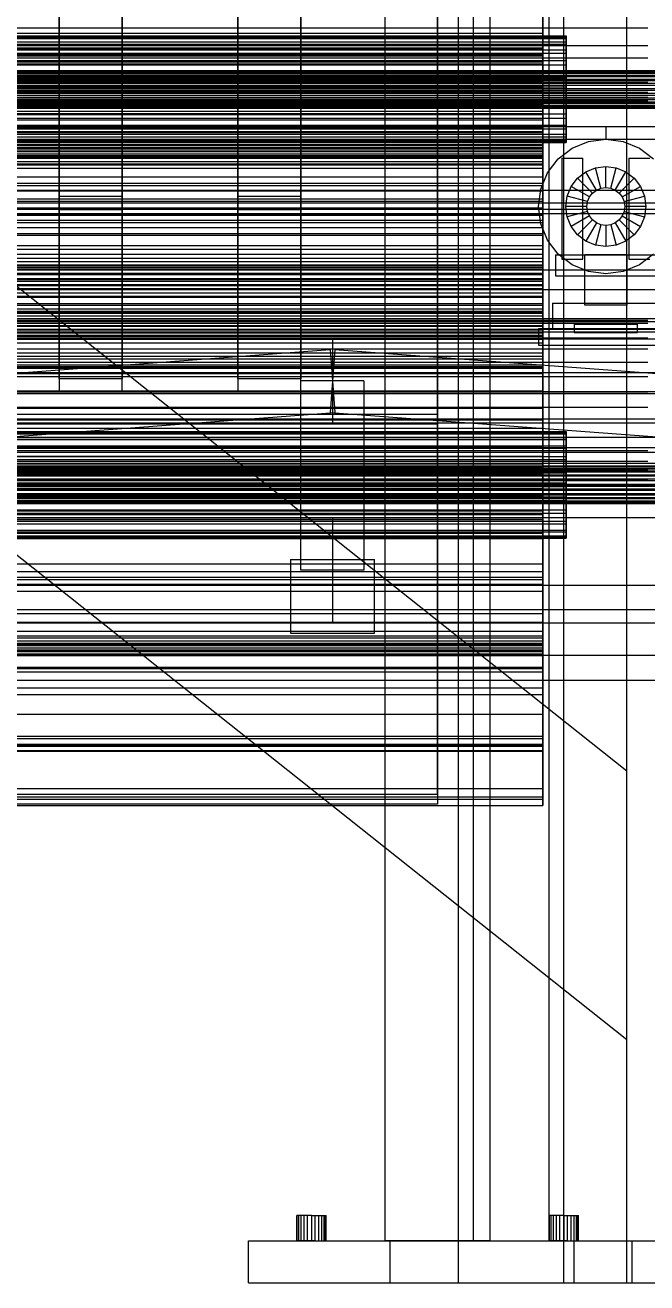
# Model space of a CAD drawing. Header units: millimetres. Extents: x -1970 to 34302, y -80068 to 6837.
# Drawn here: x 54 to 349, y -36000 to -35402 of the extents above; entities that cross this region are included whole.
import ezdxf

# ---------------------------------------------------------------- set-up
doc = ezdxf.new("R2010")
doc.units = ezdxf.units.MM
for name, color, linetype, lineweight in [('COTAS_O', 1, 'Continuous', 0), ('COTAS_P', 1, 'Continuous', 0), ('frontal_briquetadora', 7, 'Continuous', 0), ('frontal_C01', 7, 'Continuous', 0), ('frontal_C02', 7, 'Continuous', 0), ('frontal_C05', 7, 'Continuous', 0), ('frontal_dos-mix', 7, 'Continuous', 0), ('frontal_tolva_provisional', 7, 'Continuous', 0)]:
    doc.layers.add(name, color=color, linetype=linetype, lineweight=lineweight)
doc.dimstyles.new('R19_100', dxfattribs={"dimtxt": 250, "dimasz": 150, "dimexe": 150, "dimexo": 80, "dimgap": 100, "dimtad": 1, "dimtih": 1, "dimtoh": 1, "dimdsep": 46, "dimcen": 0.09, "dimadec": 0, "dimazin": 0, "dimtfac": 1, "dimtdec": 4, "dimtofl": 0, "dimtmove": 0, "dimatfit": 3, "dimfxl": 1, "dimtolj": 1, "dimtzin": 0, "dimarcsym": 0})

# ---------------------------------------------------------------- blocks, each defined once
blk = doc.blocks.new('*D41')
at = {"layer": 'COTAS_O', "color": 0, "lineweight": -2, "transparency": 16777216}
for p, q in [((-1480, -35920), (-1480, -35150)), ((490, -35920), (490, -35150)), ((-1330, -35300), (340, -35300))]:
    blk.add_line(p, q, dxfattribs=at)
at = {"layer": 'COTAS_O', "color": 0, "transparency": 16777216}
for points in [[(-1330, -35275), (-1330, -35325), (-1480, -35300)], [(340, -35275), (340, -35325), (490, -35300)]]:
    blk.add_solid(points, dxfattribs=at)
at = {"layer": 'Defpoints', "color": 0, "transparency": 16777216}
for p in [(490, -35300), (-1480, -36000), (490, -36000)]:
    blk.add_point(p, dxfattribs=at)
blk = doc.blocks.new('*D43')
at = {"layer": 'COTAS_P', "color": 0, "lineweight": -2, "transparency": 16777216}
for p, q in [((-804, -35920), (-804, -35150)), ((804, -35920), (804, -35150)), ((-654, -35300), (654, -35300))]:
    blk.add_line(p, q, dxfattribs=at)
at = {"layer": 'COTAS_P', "color": 0, "transparency": 16777216}
for points in [[(-654, -35275), (-654, -35325), (-804, -35300)], [(654, -35275), (654, -35325), (804, -35300)]]:
    blk.add_solid(points, dxfattribs=at)
at = {"layer": 'Defpoints', "color": 0, "transparency": 16777216}
for p in [(804, -35300), (-804, -36000), (804, -36000)]:
    blk.add_point(p, dxfattribs=at)

msp = doc.modelspace()

# ---------------------------------------------------------------- linework, layer by layer
at = {"layer": 'frontal_briquetadora'}
for p, q in [((-674.804, -34950), (340, -35756.525)), ((340, -35980), (340, -34950)), ((-720.639, -35041.307), (340, -35884.261)), ((340, -35884.261), (340, -35756.525)), ((315, -36000), (315, -35980)), ((315, -35980), (515, -35980)), ((340, -35980), (490, -35980)), ((315, -36000), (515, -36000))]:
    msp.add_line(p, q, dxfattribs=at)
at = {"layer": 'frontal_C01'}
for p, q in [((250, -35586.788), (250, -32681.31)), ((250, -32686.07), (250, -35591.549)), ((155, -35483.3), (155, -35060.061)), ((185, -35060.061), (185, -35483.3)), ((155, -35066.148), (155, -35489.388)), ((185, -35489.388), (185, -35066.148)), ((70, -35483.3), (70, -35086.74)), ((100, -35086.74), (100, -35483.3)), ((70, -35092.828), (70, -35489.388)), ((100, -35489.388), (100, -35092.828)), ((155, -35570.047), (155, -35156.995)), ((185, -35156.995), (185, -35570.047)), ((155, -35163.083), (155, -35576.135)), ((185, -35576.135), (185, -35163.083)), ((70, -35570.047), (70, -35173.024)), ((100, -35173.024), (100, -35570.047)), ((70, -35179.112), (70, -35576.135)), ((100, -35576.135), (100, -35179.112)), ((300, -35405.696), (300, -35374.479)), ((300, -35394.304), (300, -35425.521)), ((350, -35403.166), (-350, -35403.166)), ((-311.15, -35406.876), (311.15, -35406.876)), ((-311.15, -35407.429), (311.15, -35407.429)), ((-311.15, -35408.053), (311.15, -35408.053)), ((-311.15, -35409.672), (311.15, -35409.672)), ((300, -35405.696), (-300, -35405.696)), ((300, -35436.525), (300, -35405.696)), ((311.15, -35407.429), (311.15, -35406.876)), ((311.15, -35406.876), (311.15, -35408.053)), ((311.15, -35409.672), (311.15, -35407.429)), ((311.15, -35408.053), (311.15, -35410.878)), ((311.15, -35413.455), (311.15, -35409.672)), ((350, -35411.566), (-350, -35411.566)), ((-311.15, -35410.878), (311.15, -35410.878)), ((-311.15, -35413.455), (311.15, -35413.455)), ((-311.15, -35415.16), (311.15, -35415.16)), ((311.15, -35410.878), (311.15, -35415.16)), ((311.15, -35418.518), (311.15, -35413.455)), ((311.15, -35415.16), (311.15, -35420.606)), ((350, -35417.417), (-350, -35417.417)), ((-311.15, -35418.518), (311.15, -35418.518)), ((-311.15, -35420.606), (311.15, -35420.606)), ((300, -35420.636), (-300, -35420.636)), ((300, -35431.27), (300, -35420.636)), ((300, -35430.407), (300, -35420.636)), ((311.15, -35424.516), (311.15, -35418.518)), ((311.15, -35420.606), (311.15, -35426.845)), ((-440, -35423.258), (440, -35423.258)), ((-440, -35423.453), (440, -35423.453)), ((-440, -35423.675), (440, -35423.675)), ((-440, -35424.248), (440, -35424.248)), ((-440, -35424.676), (440, -35424.676)), ((-440, -35425.589), (440, -35425.589)), ((-440, -35426.193), (440, -35426.193)), ((-440, -35427.383), (440, -35427.383)), ((350, -35424.538), (-350, -35424.538)), ((311.15, -35424.516), (-311.15, -35424.516)), ((-311.15, -35426.845), (311.15, -35426.845)), ((300, -35425.521), (-300, -35425.521)), ((300, -35425.521), (300, -35454.999)), ((311.15, -35431.042), (311.15, -35424.516)), ((311.15, -35426.845), (311.15, -35433.453)), ((-440, -35428.123), (440, -35428.123)), ((440, -35429.508), (-440, -35429.508)), ((-440, -35430.333), (440, -35430.333)), ((-440, -35431.82), (440, -35431.82)), ((-440, -35432.675), (440, -35432.675)), ((350, -35429.015), (-350, -35429.015)), ((-311.15, -35431.042), (311.15, -35431.042)), ((-311.15, -35433.453), (311.15, -35433.453)), ((300, -35428.5), (-300, -35428.5)), ((-300, -35430.407), (300, -35430.407)), ((-300, -35431.27), (300, -35431.27)), ((-300, -35431.762), (300, -35431.762)), ((-300, -35432.893), (300, -35432.893)), ((300, -35432.893), (300, -35428.5)), ((300, -35428.5), (300, -35443.734)), ((300, -35430.407), (300, -35441.041)), ((300, -35431.27), (300, -35441.041)), ((300, -35431.762), (300, -35446.981)), ((300, -35431.762), (300, -35441.288)), ((300, -35450.475), (300, -35432.893)), ((311.15, -35437.649), (311.15, -35431.042)), ((311.15, -35433.453), (311.15, -35439.979)), ((-440, -35434.162), (440, -35434.162)), ((-440, -35434.987), (440, -35434.987)), ((-440, -35436.372), (440, -35436.372)), ((-440, -35437.112), (440, -35437.112)), ((-440, -35438.302), (440, -35438.302)), ((-440, -35438.906), (440, -35438.906)), ((350, -35433.774), (-350, -35433.774)), ((350, -35436.197), (-350, -35436.197)), ((350, -35437.868), (-350, -35437.868)), ((-311.15, -35437.649), (311.15, -35437.649)), ((300, -35436.525), (-300, -35436.525)), ((300, -35464.865), (300, -35436.525)), ((311.15, -35443.889), (311.15, -35437.649)), ((-440, -35439.819), (440, -35439.819)), ((-440, -35440.247), (440, -35440.247)), ((-440, -35440.82), (440, -35440.82)), ((-440, -35441.042), (440, -35441.042)), ((-440, -35441.237), (440, -35441.237)), ((-311.15, -35439.979), (311.15, -35439.979)), ((-311.15, -35443.889), (311.15, -35443.889)), ((300, -35441.041), (-300, -35441.041)), ((300, -35441.288), (-300, -35441.288)), ((-300, -35443.734), (300, -35443.734)), ((-300, -35444.264), (300, -35444.264)), ((300, -35456.507), (300, -35441.288)), ((300, -35443.734), (300, -35450.475)), ((300, -35444.264), (300, -35451.086)), ((300, -35459.115), (300, -35444.264)), ((311.15, -35439.979), (311.15, -35445.977)), ((311.15, -35449.335), (311.15, -35443.889)), ((-311.15, -35445.977), (311.15, -35445.977)), ((-311.15, -35449.335), (311.15, -35449.335)), ((-311.15, -35451.04), (311.15, -35451.04)), ((300, -35446.981), (-300, -35446.981)), ((300, -35450.475), (-300, -35450.475)), ((300, -35451.086), (-300, -35451.086)), ((300, -35456.507), (300, -35446.981)), ((300, -35451.086), (300, -35468.226)), ((311.15, -35445.977), (311.15, -35451.04)), ((311.15, -35453.617), (311.15, -35449.335)), ((311.15, -35451.04), (311.15, -35454.823)), ((-311.15, -35453.617), (311.15, -35453.617)), ((-311.15, -35454.823), (311.15, -35454.823)), ((-311.15, -35456.442), (311.15, -35456.442)), ((-311.15, -35457.066), (311.15, -35457.066)), ((300, -35454.999), (-300, -35454.999)), ((-300, -35456.507), (300, -35456.507)), ((300, -35454.999), (300, -35480.729)), ((311.15, -35456.442), (311.15, -35453.617)), ((311.15, -35454.823), (311.15, -35457.066)), ((311.15, -35457.619), (311.15, -35456.442)), ((311.15, -35457.066), (311.15, -35457.619)), ((-311.15, -35457.619), (311.15, -35457.619)), ((300, -35459.115), (-300, -35459.115)), ((300, -35468.226), (300, -35459.115)), ((300, -35464.865), (-300, -35464.865)), ((-300, -35468.226), (300, -35468.226)), ((300, -35488.785), (300, -35464.865)), ((-450, -35480.256), (450, -35480.256)), ((300, -35477.03), (-300, -35477.03)), ((300, -35480.729), (-300, -35480.729)), ((300, -35510.667), (300, -35477.03)), ((300, -35484.429), (300, -35477.03)), ((300, -35480.729), (300, -35500.958)), ((430, -35486.479), (-430, -35486.479)), ((-300, -35484.429), (300, -35484.429)), ((-300, -35485.421), (300, -35485.421)), ((100, -35483.3), (70, -35483.3)), ((70, -35483.3), (70, -35489.388)), ((100, -35489.388), (100, -35483.3)), ((185, -35483.3), (155, -35483.3)), ((155, -35483.3), (155, -35489.388)), ((185, -35489.388), (185, -35483.3)), ((300, -35484.429), (300, -35518.066)), ((300, -35485.421), (300, -35522.415)), ((300, -35485.421), (300, -35492.149)), ((450, -35489.388), (-450, -35489.388)), ((430, -35491.479), (-430, -35491.479)), ((300, -35488.785), (-300, -35488.785)), ((300, -35492.149), (-300, -35492.149)), ((70, -35489.388), (100, -35489.388)), ((155, -35489.388), (185, -35489.388)), ((300, -35506.654), (300, -35488.785)), ((300, -35529.142), (300, -35492.149)), ((300, -35500.958), (-300, -35500.958)), ((300, -35500.958), (300, -35514.306)), ((300, -35506.654), (-300, -35506.654)), ((300, -35508.479), (-300, -35508.479)), ((-300, -35510.667), (300, -35510.667)), ((300, -35517.255), (300, -35506.654)), ((300, -35525.197), (300, -35508.479)), ((300, -35508.479), (300, -35520.014)), ((300, -35510.667), (300, -35518.066)), ((300, -35512.784), (-300, -35512.784)), ((300, -35514.306), (-300, -35514.306)), ((-300, -35515.828), (300, -35515.828)), ((-300, -35516.191), (300, -35516.191)), ((300, -35517.255), (-300, -35517.255)), ((300, -35560.412), (300, -35512.784)), ((300, -35515.828), (300, -35512.784)), ((300, -35514.306), (300, -35519.865)), ((300, -35515.828), (300, -35563.456)), ((300, -35516.191), (300, -35565.047)), ((300, -35516.191), (300, -35518.318)), ((300, -35519.865), (300, -35517.255)), ((450, -35518.358), (-450, -35518.358)), ((300, -35518.066), (-300, -35518.066)), ((300, -35518.318), (-300, -35518.318)), ((300, -35519.865), (-300, -35519.865)), ((-300, -35520.014), (300, -35520.014)), ((-300, -35520.402), (300, -35520.402)), ((300, -35522.415), (-300, -35522.415)), ((300, -35567.174), (300, -35518.318)), ((300, -35520.014), (300, -35538.51)), ((300, -35520.402), (300, -35538.958)), ((300, -35530.891), (300, -35520.402)), ((300, -35529.142), (300, -35522.415)), ((-450, -35527.49), (450, -35527.49)), ((-300, -35525.197), (300, -35525.197)), ((-300, -35529.142), (300, -35529.142)), ((300, -35538.51), (300, -35525.197)), ((300, -35530.891), (-300, -35530.891)), ((300, -35551.063), (300, -35530.891)), ((300, -35538.51), (-300, -35538.51)), ((300, -35538.958), (-300, -35538.958)), ((300, -35538.958), (300, -35551.063)), ((430, -35541.479), (-430, -35541.479)), ((430, -35546.479), (-430, -35546.479)), ((-300, -35551.063), (300, -35551.063)), ((300, -35559.391), (-300, -35559.391)), ((-300, -35560.412), (300, -35560.412)), ((300, -35563.456), (-300, -35563.456)), ((-300, -35564.136), (300, -35564.136)), ((-300, -35564.278), (300, -35564.278)), ((300, -35565.047), (-300, -35565.047)), ((300, -35583.956), (300, -35559.391)), ((300, -35559.391), (300, -35564.136)), ((300, -35560.412), (300, -35563.456)), ((300, -35564.136), (300, -35589.432)), ((300, -35564.278), (300, -35589.596)), ((300, -35567.594), (300, -35564.278)), ((300, -35567.174), (300, -35565.047)), ((-450, -35567.004), (450, -35567.004)), ((-300, -35567.174), (300, -35567.174)), ((300, -35567.594), (-300, -35567.594)), ((100, -35570.047), (70, -35570.047)), ((70, -35570.047), (70, -35576.135)), ((100, -35576.135), (100, -35570.047)), ((185, -35570.047), (155, -35570.047)), ((155, -35570.047), (155, -35576.135)), ((185, -35576.135), (185, -35570.047)), ((300, -35593.423), (300, -35567.594)), ((450, -35576.135), (-450, -35576.135)), ((-450, -35576.978), (450, -35576.978)), ((70, -35576.135), (100, -35576.135)), ((155, -35576.135), (185, -35576.135)), ((450, -35589.153), (-450, -35589.153)), ((-300, -35583.956), (300, -35583.956)), ((-250, -35586.788), (250, -35586.788)), ((250, -35586.788), (250, -35591.549)), ((300, -35589.432), (300, -35583.956)), ((300, -35589.432), (-300, -35589.432)), ((300, -35589.596), (-300, -35589.596)), ((-300, -35593.423), (300, -35593.423)), ((250, -35591.549), (-250, -35591.549)), ((300, -35589.596), (300, -35593.423)), ((450, -35605.106), (-450, -35605.106)), ((450, -35610.318), (-450, -35610.318)), ((-450, -35614.237), (450, -35614.237)), ((-450, -35622.493), (450, -35622.493))]:
    msp.add_line(p, q, dxfattribs=at)
at = {"layer": 'frontal_C02'}
for p, q in [((250, -35767.535), (250, -32976.99)), ((250, -32981.769), (250, -35772.314)), ((300, -35387.01), (300, -35412.781)), ((300, -35415.315), (300, -35389.935)), ((300, -35416.29), (300, -35391.059)), ((300, -35395.193), (300, -35419.872)), ((300, -35412.781), (-300, -35412.781)), ((-300, -35413.236), (300, -35413.236)), ((-300, -35415.315), (300, -35415.315)), ((300, -35415.487), (-300, -35415.487)), ((300, -35412.781), (300, -35416.29)), ((300, -35413.236), (300, -35461.953)), ((300, -35413.236), (300, -35415.487)), ((300, -35419.872), (300, -35415.315)), ((300, -35464.204), (300, -35415.487)), ((300, -35415.961), (-300, -35415.961)), ((-300, -35416.29), (300, -35416.29)), ((-300, -35418.884), (300, -35418.884)), ((300, -35419.872), (-300, -35419.872)), ((300, -35463.778), (300, -35415.961)), ((300, -35418.884), (300, -35415.961)), ((300, -35418.884), (300, -35466.701)), ((-300, -35430.538), (300, -35430.538)), ((300, -35442.811), (300, -35430.538)), ((300, -35430.538), (300, -35450.496)), ((300, -35439.738), (-300, -35439.738)), ((300, -35442.811), (-300, -35442.811)), ((300, -35458.468), (300, -35439.738)), ((300, -35439.738), (300, -35452.896)), ((300, -35461.131), (300, -35442.811)), ((300, -35450.496), (-300, -35450.496)), ((300, -35450.496), (300, -35461.131)), ((-300, -35452.272), (300, -35452.272)), ((-300, -35452.896), (300, -35452.896)), ((300, -35452.272), (300, -35488.836)), ((300, -35452.272), (300, -35459.093)), ((300, -35452.896), (300, -35469.869)), ((-300, -35458.468), (300, -35458.468)), ((300, -35459.093), (-300, -35459.093)), ((300, -35460.073), (-300, -35460.073)), ((300, -35460.39), (-300, -35460.39)), ((-300, -35461.131), (300, -35461.131)), ((300, -35461.953), (-300, -35461.953)), ((300, -35463.079), (-300, -35463.079)), ((300, -35469.869), (300, -35458.468)), ((300, -35495.657), (300, -35459.093)), ((300, -35465.24), (300, -35460.073)), ((300, -35460.073), (300, -35463.079)), ((300, -35494.494), (300, -35460.39)), ((300, -35467.703), (300, -35460.39)), ((300, -35464.204), (300, -35461.953)), ((300, -35463.079), (300, -35474.053)), ((-300, -35463.778), (300, -35463.778)), ((-300, -35464.204), (300, -35464.204)), ((300, -35465.24), (-300, -35465.24)), ((300, -35466.701), (-300, -35466.701)), ((-300, -35467.703), (300, -35467.703)), ((300, -35463.778), (300, -35466.701)), ((300, -35478.227), (300, -35465.24)), ((300, -35467.703), (300, -35501.807)), ((300, -35469.869), (-300, -35469.869)), ((300, -35474.053), (-300, -35474.053)), ((300, -35474.053), (300, -35492.247)), ((300, -35478.227), (-300, -35478.227)), ((300, -35498.15), (300, -35478.227)), ((300, -35488.836), (-300, -35488.836)), ((300, -35492.247), (-300, -35492.247)), ((300, -35495.657), (300, -35488.836)), ((300, -35492.247), (300, -35516.421)), ((-300, -35494.494), (300, -35494.494)), ((-300, -35495.657), (300, -35495.657)), ((300, -35498.15), (-300, -35498.15)), ((300, -35494.494), (300, -35501.807)), ((300, -35523.652), (300, -35498.15)), ((300, -35501.807), (-300, -35501.807)), ((-300, -35514.114), (300, -35514.114)), ((300, -35516.421), (-300, -35516.421)), ((300, -35531.322), (300, -35514.114)), ((300, -35514.114), (300, -35522.912)), ((300, -35516.421), (300, -35544.928)), ((300, -35522.912), (-300, -35522.912)), ((300, -35522.912), (300, -35537.822)), ((300, -35523.652), (-300, -35523.652)), ((-300, -35525.533), (300, -35525.533)), ((300, -35527.124), (-300, -35527.124)), ((300, -35552.993), (300, -35523.652)), ((300, -35525.533), (300, -35540.146)), ((300, -35525.533), (300, -35535.097)), ((300, -35534.185), (300, -35527.124)), ((300, -35527.124), (300, -35544.656)), ((300, -35531.322), (-300, -35531.322)), ((-300, -35534.185), (300, -35534.185)), ((300, -35535.097), (-300, -35535.097)), ((300, -35537.822), (300, -35531.322)), ((300, -35549.376), (300, -35534.185)), ((300, -35549.71), (300, -35535.097)), ((300, -35536.868), (-300, -35536.868)), ((-300, -35537.822), (300, -35537.822)), ((300, -35540.146), (-300, -35540.146)), ((300, -35548.121), (300, -35536.868)), ((300, -35546.612), (300, -35536.868)), ((300, -35549.71), (300, -35540.146)), ((430, -35542.837), (-430, -35542.837)), ((350, -35542.175), (-350, -35542.175)), ((350, -35543.659), (-350, -35543.659)), ((350, -35546.45), (-350, -35546.45)), ((-300, -35544.656), (300, -35544.656)), ((-300, -35544.928), (300, -35544.928)), ((-300, -35546.612), (300, -35546.612)), ((300, -35544.656), (300, -35549.376)), ((300, -35544.928), (300, -35575.825)), ((300, -35546.612), (300, -35557.865)), ((430, -35547.837), (-430, -35547.837)), ((350, -35550.676), (-350, -35550.676)), ((-300, -35548.121), (300, -35548.121)), ((300, -35549.376), (-300, -35549.376)), ((-300, -35549.71), (300, -35549.71)), ((300, -35552.993), (-300, -35552.993)), ((300, -35548.121), (300, -35557.865)), ((300, -35584.175), (300, -35552.993)), ((350, -35555.832), (-350, -35555.832)), ((300, -35557.865), (-300, -35557.865)), ((350, -35562.156), (-350, -35562.156)), ((-350, -35568.894), (350, -35568.894)), ((350, -35576.354), (-350, -35576.354)), ((300, -35575.825), (-300, -35575.825)), ((300, -35575.825), (300, -35607.007)), ((350, -35583.646), (-350, -35583.646)), ((300, -35584.175), (-300, -35584.175)), ((300, -35615.072), (300, -35584.175)), ((350, -35591.106), (-350, -35591.106)), ((-311.15, -35594.983), (311.15, -35594.983)), ((311.15, -35595.62), (311.15, -35594.983)), ((311.15, -35594.983), (311.15, -35596.077)), ((430, -35597.837), (-430, -35597.837)), ((350, -35597.844), (-350, -35597.844)), ((-311.15, -35595.62), (311.15, -35595.62)), ((-311.15, -35596.077), (311.15, -35596.077)), ((-311.15, -35597.942), (311.15, -35597.942)), ((-311.15, -35598.826), (311.15, -35598.826)), ((311.15, -35597.942), (311.15, -35595.62)), ((311.15, -35596.077), (311.15, -35598.826)), ((311.15, -35601.794), (311.15, -35597.942)), ((311.15, -35598.826), (311.15, -35603.043)), ((430, -35602.837), (-430, -35602.837)), ((350, -35604.168), (-350, -35604.168)), ((-311.15, -35601.794), (311.15, -35601.794)), ((-311.15, -35603.043), (311.15, -35603.043)), ((-311.15, -35606.91), (311.15, -35606.91)), ((300, -35602.135), (-300, -35602.135)), ((300, -35607.007), (-300, -35607.007)), ((300, -35613.388), (300, -35602.135)), ((300, -35611.879), (300, -35602.135)), ((300, -35607.007), (300, -35636.348)), ((311.15, -35606.91), (311.15, -35601.794)), ((311.15, -35603.043), (311.15, -35608.441)), ((311.15, -35612.944), (311.15, -35606.91)), ((-440, -35611.373), (440, -35611.373)), ((-440, -35611.599), (440, -35611.599)), ((-440, -35611.761), (440, -35611.761)), ((-440, -35612.422), (440, -35612.422)), ((-440, -35612.735), (440, -35612.735)), ((350, -35609.324), (-350, -35609.324)), ((-311.15, -35608.441), (311.15, -35608.441)), ((311.15, -35612.944), (-311.15, -35612.944)), ((-300, -35610.29), (300, -35610.29)), ((300, -35610.624), (-300, -35610.624)), ((-300, -35611.879), (300, -35611.879)), ((300, -35610.29), (300, -35624.903)), ((300, -35610.29), (300, -35619.854)), ((300, -35615.344), (300, -35610.624)), ((300, -35610.624), (300, -35625.815)), ((300, -35611.879), (300, -35623.132)), ((311.15, -35608.441), (311.15, -35614.652)), ((311.15, -35619.484), (311.15, -35612.944)), ((-440, -35613.787), (440, -35613.787)), ((-440, -35614.229), (440, -35614.229)), ((-440, -35615.6), (440, -35615.6)), ((-440, -35616.142), (440, -35616.142)), ((440, -35617.738), (-440, -35617.738)), ((-440, -35618.343), (440, -35618.343)), ((350, -35613.55), (-350, -35613.55)), ((350, -35616.341), (-350, -35616.341)), ((350, -35617.825), (-350, -35617.825)), ((-311.15, -35614.652), (311.15, -35614.652)), ((-300, -35613.388), (300, -35613.388)), ((300, -35615.072), (-300, -35615.072)), ((-300, -35615.344), (300, -35615.344)), ((300, -35613.388), (300, -35623.132)), ((300, -35643.579), (300, -35615.072)), ((300, -35632.876), (300, -35615.344)), ((311.15, -35614.652), (311.15, -35621.252)), ((-440, -35620.055), (440, -35620.055)), ((-440, -35620.681), (440, -35620.681)), ((-440, -35622.394), (440, -35622.394)), ((-440, -35622.998), (440, -35622.998)), ((-440, -35624.594), (440, -35624.594)), ((-311.15, -35619.484), (311.15, -35619.484)), ((-311.15, -35621.252), (311.15, -35621.252)), ((300, -35619.854), (-300, -35619.854)), ((-300, -35622.178), (300, -35622.178)), ((300, -35623.132), (-300, -35623.132)), ((300, -35624.903), (-300, -35624.903)), ((300, -35634.467), (300, -35619.854)), ((300, -35622.178), (300, -35628.678)), ((300, -35637.088), (300, -35622.178)), ((300, -35634.467), (300, -35624.903)), ((311.15, -35626.085), (311.15, -35619.484)), ((311.15, -35621.252), (311.15, -35627.792)), ((-440, -35625.136), (440, -35625.136)), ((-440, -35626.507), (440, -35626.507)), ((-440, -35626.95), (440, -35626.95)), ((-440, -35628.001), (440, -35628.001)), ((-440, -35628.314), (440, -35628.314)), ((-440, -35628.975), (440, -35628.975)), ((-440, -35629.137), (440, -35629.137)), ((-440, -35629.363), (440, -35629.363)), ((-311.15, -35626.085), (311.15, -35626.085)), ((-311.15, -35627.792), (311.15, -35627.792)), ((-300, -35625.815), (300, -35625.815)), ((300, -35628.678), (-300, -35628.678)), ((300, -35625.815), (300, -35632.876)), ((300, -35628.678), (300, -35645.886)), ((311.15, -35632.295), (311.15, -35626.085)), ((311.15, -35627.792), (311.15, -35633.826)), ((-311.15, -35632.295), (311.15, -35632.295)), ((-311.15, -35633.826), (311.15, -35633.826)), ((300, -35632.876), (-300, -35632.876)), ((-300, -35634.467), (300, -35634.467)), ((300, -35636.348), (-300, -35636.348)), ((300, -35636.348), (300, -35661.85)), ((311.15, -35637.693), (311.15, -35632.295)), ((311.15, -35633.826), (311.15, -35638.943)), ((-311.15, -35637.693), (311.15, -35637.693)), ((-311.15, -35638.943), (311.15, -35638.943)), ((-311.15, -35641.91), (311.15, -35641.91)), ((-311.15, -35642.794), (311.15, -35642.794)), ((300, -35637.088), (-300, -35637.088)), ((300, -35645.886), (300, -35637.088)), ((311.15, -35641.91), (311.15, -35637.693)), ((311.15, -35638.943), (311.15, -35642.794)), ((311.15, -35644.659), (311.15, -35641.91)), ((311.15, -35642.794), (311.15, -35645.116)), ((-311.15, -35644.659), (311.15, -35644.659)), ((-311.15, -35645.116), (311.15, -35645.116)), ((-311.15, -35645.753), (311.15, -35645.753)), ((300, -35643.579), (-300, -35643.579)), ((-300, -35645.886), (300, -35645.886)), ((300, -35667.753), (300, -35643.579)), ((311.15, -35645.753), (311.15, -35644.659)), ((311.15, -35645.116), (311.15, -35645.753)), ((300, -35658.193), (-300, -35658.193)), ((300, -35692.297), (300, -35658.193)), ((300, -35665.506), (300, -35658.193)), ((300, -35661.85), (-300, -35661.85)), ((-300, -35664.343), (300, -35664.343)), ((-300, -35665.506), (300, -35665.506)), ((300, -35661.85), (300, -35681.773)), ((300, -35664.343), (300, -35700.907)), ((300, -35664.343), (300, -35671.164)), ((300, -35665.506), (300, -35699.61)), ((-450, -35668.138), (450, -35668.138)), ((300, -35667.753), (-300, -35667.753)), ((300, -35671.164), (-300, -35671.164)), ((300, -35685.947), (300, -35667.753)), ((300, -35707.728), (300, -35671.164)), ((450, -35679.829), (-450, -35679.829)), ((300, -35681.773), (-300, -35681.773)), ((300, -35681.773), (300, -35694.76)), ((300, -35685.947), (-300, -35685.947)), ((300, -35690.131), (-300, -35690.131)), ((300, -35696.921), (300, -35685.947)), ((300, -35707.104), (300, -35690.131)), ((300, -35690.131), (300, -35701.532)), ((-300, -35692.297), (300, -35692.297)), ((300, -35693.299), (-300, -35693.299)), ((300, -35694.76), (-300, -35694.76)), ((-300, -35695.796), (300, -35695.796)), ((-300, -35696.222), (300, -35696.222)), ((300, -35692.297), (300, -35699.61)), ((300, -35741.116), (300, -35693.299)), ((300, -35696.222), (300, -35693.299)), ((300, -35694.76), (300, -35699.927)), ((300, -35695.796), (300, -35744.513)), ((300, -35695.796), (300, -35698.047)), ((300, -35696.222), (300, -35744.039)), ((450, -35701.61), (-450, -35701.61)), ((300, -35696.921), (-300, -35696.921)), ((300, -35698.047), (-300, -35698.047)), ((-300, -35698.869), (300, -35698.869)), ((300, -35699.61), (-300, -35699.61)), ((300, -35699.927), (-300, -35699.927)), ((300, -35700.907), (-300, -35700.907)), ((-300, -35701.532), (300, -35701.532)), ((300, -35699.927), (300, -35696.921)), ((300, -35746.764), (300, -35698.047)), ((300, -35698.869), (300, -35717.189)), ((300, -35709.504), (300, -35698.869)), ((300, -35707.728), (300, -35700.907)), ((300, -35701.532), (300, -35720.262)), ((-300, -35707.104), (300, -35707.104)), ((-300, -35707.728), (300, -35707.728)), ((300, -35720.262), (300, -35707.104)), ((-450, -35713.3), (450, -35713.3)), ((300, -35709.504), (-300, -35709.504)), ((300, -35729.462), (300, -35709.504)), ((300, -35717.189), (-300, -35717.189)), ((300, -35720.262), (-300, -35720.262)), ((300, -35717.189), (300, -35729.462)), ((-300, -35729.462), (300, -35729.462)), ((300, -35740.128), (-300, -35740.128)), ((-300, -35741.116), (300, -35741.116)), ((-300, -35743.71), (300, -35743.71)), ((300, -35744.039), (-300, -35744.039)), ((300, -35744.513), (-300, -35744.513)), ((-300, -35744.685), (300, -35744.685)), ((300, -35764.807), (300, -35740.128)), ((300, -35740.128), (300, -35744.685)), ((300, -35741.116), (300, -35744.039)), ((300, -35743.71), (300, -35768.941)), ((300, -35747.219), (300, -35743.71)), ((300, -35746.764), (300, -35744.513)), ((300, -35744.685), (300, -35770.065)), ((-300, -35746.764), (300, -35746.764)), ((300, -35747.219), (-300, -35747.219)), ((300, -35772.99), (300, -35747.219)), ((-300, -35764.807), (300, -35764.807)), ((-250, -35767.535), (250, -35767.535)), ((250, -35767.535), (250, -35772.314)), ((300, -35770.065), (300, -35764.807)), ((300, -35768.941), (-300, -35768.941)), ((300, -35770.065), (-300, -35770.065)), ((-300, -35772.99), (300, -35772.99)), ((250, -35772.314), (-250, -35772.314)), ((300, -35768.941), (300, -35772.99))]:
    msp.add_line(p, q, dxfattribs=at)
at = {"layer": 'frontal_C05'}
for p, q in [((260, -35980), (260, -35030)), ((267, -35980), (267, -35030)), ((303, -35980), (303, -35030)), ((310, -35980), (310, -35030)), ((227.5, -35980), (342.5, -35980)), ((227.5, -36000), (227.5, -35980)), ((260, -35980), (310, -35980)), ((260, -35980), (267, -35980)), ((260, -36000), (260, -35980)), ((303, -35980), (310, -35980)), ((310, -36000), (310, -35980)), ((342.5, -36000), (342.5, -35980)), ((227.5, -36000), (342.5, -36000)), ((260, -36000), (310, -36000))]:
    msp.add_line(p, q, dxfattribs=at)
at = {"layer": 'frontal_dos-mix'}
for p, q in [((225, -35980), (225, -33282.5)), ((275, -35980), (275, -33282.5)), ((183.239, -35968), (183, -35968)), ((183, -35980), (183, -35968)), ((183.938, -35968), (183.239, -35968)), ((183.239, -35980), (183.239, -35968)), ((185.05, -35968), (183.938, -35968)), ((183.938, -35980), (183.938, -35968)), ((186.5, -35968), (185.05, -35968)), ((185.05, -35980), (185.05, -35968)), ((188.188, -35968), (186.5, -35968)), ((186.5, -35980), (186.5, -35968)), ((190, -35968), (188.188, -35968)), ((188.188, -35980), (188.188, -35968)), ((190, -35968), (191.812, -35968)), ((190, -35968), (190, -35980)), ((191.812, -35968), (193.5, -35968)), ((191.812, -35980), (191.812, -35968)), ((193.5, -35968), (194.95, -35968)), ((193.5, -35980), (193.5, -35968)), ((194.95, -35968), (196.062, -35968)), ((194.95, -35980), (194.95, -35968)), ((196.062, -35968), (196.761, -35968)), ((196.062, -35980), (196.062, -35968)), ((196.761, -35968), (197, -35968)), ((196.761, -35980), (196.761, -35968)), ((197, -35980), (197, -35968)), ((303.239, -35968), (303, -35968)), ((303, -35980), (303, -35968)), ((303.938, -35968), (303.239, -35968)), ((303.239, -35980), (303.239, -35968)), ((305.05, -35968), (303.938, -35968)), ((303.938, -35980), (303.938, -35968)), ((306.5, -35968), (305.05, -35968)), ((305.05, -35980), (305.05, -35968)), ((308.188, -35968), (306.5, -35968)), ((306.5, -35980), (306.5, -35968)), ((310, -35968), (308.188, -35968)), ((308.188, -35980), (308.188, -35968)), ((310, -35968), (311.812, -35968)), ((310, -35968), (310, -35980)), ((311.812, -35968), (313.5, -35968)), ((311.812, -35980), (311.812, -35968)), ((313.5, -35968), (314.95, -35968)), ((313.5, -35980), (313.5, -35968)), ((314.95, -35968), (316.062, -35968)), ((314.95, -35980), (314.95, -35968)), ((316.062, -35968), (316.761, -35968)), ((316.062, -35980), (316.062, -35968)), ((316.761, -35968), (317, -35968)), ((316.761, -35980), (316.761, -35968)), ((317, -35980), (317, -35968)), ((160, -35980), (340, -35980)), ((160, -36000), (160, -35980)), ((183.239, -35980), (183, -35980)), ((183.938, -35980), (183.239, -35980)), ((185.05, -35980), (183.938, -35980)), ((186.5, -35980), (185.05, -35980)), ((188.188, -35980), (186.5, -35980)), ((190, -35980), (188.188, -35980)), ((191.812, -35980), (190, -35980)), ((191.812, -35980), (193.5, -35980)), ((193.5, -35980), (194.95, -35980)), ((194.95, -35980), (196.062, -35980)), ((196.062, -35980), (196.761, -35980)), ((196.761, -35980), (197, -35980)), ((275, -35980), (225, -35980)), ((303.239, -35980), (303, -35980)), ((303.938, -35980), (303.239, -35980)), ((305.05, -35980), (303.938, -35980)), ((306.5, -35980), (305.05, -35980)), ((308.188, -35980), (306.5, -35980)), ((310, -35980), (308.188, -35980)), ((311.812, -35980), (310, -35980)), ((311.812, -35980), (313.5, -35980)), ((313.5, -35980), (314.95, -35980)), ((314.95, -35980), (316.062, -35980)), ((316.062, -35980), (316.761, -35980)), ((316.761, -35980), (317, -35980)), ((340, -36000), (340, -35980)), ((160, -36000), (340, -36000))]:
    msp.add_line(p, q, dxfattribs=at)
at = {"layer": 'frontal_tolva_provisional'}
for p, q in [((300, -35450), (300, -34900)), ((300, -35450), (300, -35150)), ((-804, -35450), (804, -35450)), ((-800, -35450), (800, -35450)), ((-650, -35450), (330, -35450)), ((-300, -35450), (300, -35450)), ((300, -35450), (804, -35450)), ((330, -35450), (330, -35456)), ((330, -35450), (1500, -35450)), ((-650, -35456), (330, -35456)), ((314, -35460.287), (321.718, -35457.09)), ((321.718, -35457.09), (330, -35456)), ((330, -35456), (1500, -35456)), ((330, -35456), (338.282, -35457.09)), ((338.282, -35457.09), (346, -35460.287)), ((307.373, -35465.373), (314, -35460.287)), ((346, -35460.287), (352.627, -35465.373)), ((302.287, -35472), (307.373, -35465.373)), ((309, -35465), (319, -35465)), ((309, -35465), (309, -35513)), ((319, -35513), (319, -35465)), ((325.082, -35469.647), (330, -35469)), ((330, -35479), (330, -35469)), ((330, -35469), (334.918, -35469.647)), ((341, -35465), (351, -35465)), ((341, -35465), (341, -35513)), ((299.09, -35479.718), (302.287, -35472)), ((313.546, -35478.5), (316.565, -35474.565)), ((316.565, -35474.565), (320.5, -35471.546)), ((323.636, -35481.636), (316.565, -35474.565)), ((320.5, -35471.546), (325.082, -35469.647)), ((325.5, -35480.206), (320.5, -35471.546)), ((327.671, -35479.307), (325.082, -35469.647)), ((332.329, -35479.307), (334.918, -35469.647)), ((334.5, -35480.206), (339.5, -35471.546)), ((334.918, -35469.647), (339.5, -35471.546)), ((336.364, -35481.636), (343.435, -35474.565)), ((339.5, -35471.546), (343.435, -35474.565)), ((343.435, -35474.565), (346.454, -35478.5)), ((298, -35488), (299.09, -35479.718)), ((311.647, -35483.082), (313.546, -35478.5)), ((322.206, -35483.5), (313.546, -35478.5)), ((323.636, -35481.636), (325.5, -35480.206)), ((325.5, -35480.206), (327.671, -35479.307)), ((327.671, -35479.307), (330, -35479)), ((330, -35479), (332.329, -35479.307)), ((332.329, -35479.307), (334.5, -35480.206)), ((334.5, -35480.206), (336.364, -35481.636)), ((337.794, -35483.5), (346.454, -35478.5)), ((346.454, -35478.5), (348.353, -35483.082)), ((311, -35488), (311.647, -35483.082)), ((321.307, -35485.671), (311.647, -35483.082)), ((321, -35488), (321.307, -35485.671)), ((321.307, -35485.671), (322.206, -35483.5)), ((322.206, -35483.5), (323.636, -35481.636)), ((336.364, -35481.636), (337.794, -35483.5)), ((337.794, -35483.5), (338.693, -35485.671)), ((338.693, -35485.671), (348.353, -35483.082)), ((338.693, -35485.671), (339, -35488)), ((348.353, -35483.082), (349, -35488)), ((299.09, -35496.282), (298, -35488)), ((321, -35488), (311, -35488)), ((311.647, -35492.918), (311, -35488)), ((321.307, -35490.329), (311.647, -35492.918)), ((313.546, -35497.5), (311.647, -35492.918)), ((322.206, -35492.5), (313.546, -35497.5)), ((321.307, -35490.329), (321, -35488)), ((322.206, -35492.5), (321.307, -35490.329)), ((323.636, -35494.364), (322.206, -35492.5)), ((337.794, -35492.5), (336.364, -35494.364)), ((338.693, -35490.329), (337.794, -35492.5)), ((337.794, -35492.5), (346.454, -35497.5)), ((339, -35488), (338.693, -35490.329)), ((338.693, -35490.329), (348.353, -35492.918)), ((349, -35488), (339, -35488)), ((348.353, -35492.918), (346.454, -35497.5)), ((349, -35488), (348.353, -35492.918)), ((302.287, -35504), (299.09, -35496.282)), ((316.565, -35501.435), (313.546, -35497.5)), ((323.636, -35494.364), (316.565, -35501.435)), ((325.5, -35495.794), (320.5, -35504.454)), ((325.5, -35495.794), (323.636, -35494.364)), ((327.671, -35496.693), (325.082, -35506.353)), ((327.671, -35496.693), (325.5, -35495.794)), ((330, -35497), (327.671, -35496.693)), ((332.329, -35496.693), (330, -35497)), ((330, -35497), (330, -35507)), ((334.5, -35495.794), (332.329, -35496.693)), ((332.329, -35496.693), (334.918, -35506.353)), ((336.364, -35494.364), (334.5, -35495.794)), ((334.5, -35495.794), (339.5, -35504.454)), ((336.364, -35494.364), (343.435, -35501.435)), ((346.454, -35497.5), (343.435, -35501.435)), ((307.373, -35510.627), (302.287, -35504)), ((320.5, -35504.454), (316.565, -35501.435)), ((325.082, -35506.353), (320.5, -35504.454)), ((339.5, -35504.454), (334.918, -35506.353)), ((343.435, -35501.435), (339.5, -35504.454)), ((306, -35511), (354, -35511)), ((306, -35511), (306, -35521)), ((314, -35515.713), (307.373, -35510.627)), ((340, -35511), (320, -35511)), ((320, -35535), (320, -35511)), ((330, -35507), (325.082, -35506.353)), ((334.918, -35506.353), (330, -35507)), ((340, -35511), (340, -35535)), ((352.627, -35510.627), (346, -35515.713)), ((309, -35513), (319, -35513)), ((321.718, -35518.91), (314, -35515.713)), ((346, -35515.713), (338.282, -35518.91)), ((341, -35513), (351, -35513)), ((306, -35521), (354, -35521)), ((330, -35520), (321.718, -35518.91)), ((338.282, -35518.91), (330, -35520)), ((304.6, -35534), (355.4, -35534)), ((304.6, -35534), (304.6, -35546)), ((340, -35535), (320, -35535)), ((298, -35546), (362, -35546)), ((298, -35546), (298, -35554)), ((304.6, -35546), (355.4, -35546)), ((315, -35544), (345, -35544)), ((315, -35544), (315, -35548)), ((345, -35548), (345, -35544)), ((-1000, -35551), (200, -35551)), ((200, -35551), (200, -35591)), ((200, -35551), (1400, -35551)), ((315, -35548), (345, -35548)), ((-1001.122, -35646.042), (198.878, -35556.042)), ((198.878, -35556.042), (201.122, -35585.958)), ((201.122, -35556.042), (198.878, -35585.958)), ((201.122, -35556.042), (1401.122, -35646.042)), ((298, -35554), (362, -35554)), ((215, -35571), (185, -35571)), ((185, -35661), (185, -35571)), ((215, -35571), (215, -35661)), ((-998.878, -35675.958), (201.122, -35585.958)), ((198.878, -35585.958), (1398.878, -35675.958)), ((-1000, -35591), (200, -35591)), ((200, -35591), (1400, -35591)), ((-1000, -35616), (1500, -35616)), ((-1000, -35621), (1500, -35621)), ((-1000, -35636), (200, -35636)), ((200, -35636), (200, -35686)), ((200, -35636), (1400, -35636)), ((180, -35656), (220, -35656)), ((180, -35656), (180, -35691)), ((220, -35691), (220, -35656)), ((215, -35661), (185, -35661)), ((-1000, -35686), (200, -35686)), ((200, -35686), (1400, -35686)), ((180, -35691), (220, -35691))]:
    msp.add_line(p, q, dxfattribs=at)

# ---------------------------------------------------------------- dimensions: what is measured, and where the dimension line sits
at = {"layer": 'COTAS_O'}
dim = msp.add_aligned_dim(p1=(-1480, -36000), p2=(490, -36000), distance=700, text='<> O', dimstyle='R19_100', dxfattribs=at)
dim.commit()
dim.dimension.update_dxf_attribs({"geometry": '*D41', "text_midpoint": (-495, -35300)})
at = {"layer": 'COTAS_P'}
dim = msp.add_aligned_dim(p1=(-804, -36000), p2=(804, -36000), distance=700, text='<> P', dimstyle='R19_100', dxfattribs=at)
dim.commit()
dim.dimension.update_dxf_attribs({"geometry": '*D43', "text_midpoint": (0, -35300)})

doc.saveas('drawing.dxf')
